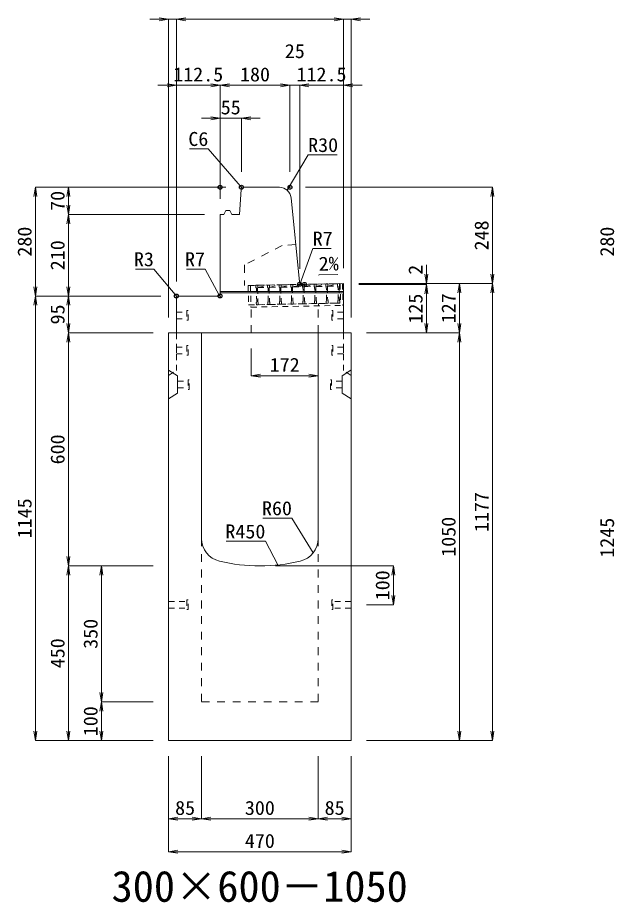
# Model space of a CAD drawing. Units: millimetres at full size; some dimension numbers follow another scale. Extents: x -18734 to 51600, y -18820 to 17820.
# Drawn here: x 7776 to 9313, y -15186 to -12908 of the extents above; entities that cross this region are included whole.
import ezdxf
from ezdxf.enums import TextEntityAlignment as Align

# ---------------------------------------------------------------- set-up
doc = ezdxf.new("R2010")
doc.units = ezdxf.units.MM
doc.header["$LTSCALE"] = 20
doc.header["$PDMODE"] = 32
doc.header["$PDSIZE"] = 10
doc.linetypes.add('USER1', pattern=[2, 1, -1])
doc.linetypes.add('USER2', pattern=[1.35, 0.75, -0.6])
for name, color, linetype, lineweight in [('インサート', 3, 'USER2', 9), ('グレーチング', 7, 'USER2', 5), ('受枠', 3, 'USER2', 9), ('寸法線', 7, 'Continuous', 13), ('引出線', 4, 'Continuous', 13), ('本体', 2, 'Continuous', 13), ('目地', 132, 'Continuous', 5)]:
    doc.layers.add(name, color=color, linetype=linetype, lineweight=lineweight)
doc.layers.add('作業エリア', color=11, linetype='Continuous')
doc.layers.add('文字', color=7, linetype='Continuous')
doc.styles.add('ＭＳ 明朝', font='')
doc.styles.get('ＭＳ 明朝').set_extended_font_data('MS Mincho')

# ---------------------------------------------------------------- blocks, each defined once
blk = doc.blocks.new('open_arrow')
at = {"color": 0, "linetype": 'Continuous', "lineweight": -2}
blk.add_lwpolyline([(7.5, 1.25), (0, 0), (7.5, -1.25)], dxfattribs=at)

msp = doc.modelspace()

# ---------------------------------------------------------------- linework, layer by layer
at = {"layer": 'インサート'}
for p, q in [((8185, -13666.5), (8212, -13666.5)), ((8185, -13666.5), (8185, -13683.5)), ((8215, -13662.5), (8212, -13662.5)), ((8212, -13662.5), (8212, -13687.5)), ((8215, -13687.5), (8215, -13662.5)), ((8585, -13662.5), (8588, -13662.5)), ((8585, -13687.5), (8585, -13662.5)), ((8588, -13662.5), (8588, -13687.5)), ((8615, -13666.5), (8588, -13666.5)), ((8615, -13666.5), (8615, -13683.5)), ((8185, -13683.5), (8212, -13683.5)), ((8212, -13687.5), (8215, -13687.5)), ((8588, -13687.5), (8585, -13687.5)), ((8615, -13683.5), (8588, -13683.5)), ((8185, -13756.5), (8212, -13756.5)), ((8185, -13756.5), (8185, -13773.5)), ((8215, -13752.5), (8212, -13752.5)), ((8212, -13752.5), (8212, -13777.5)), ((8215, -13777.5), (8215, -13752.5)), ((8585, -13752.5), (8588, -13752.5)), ((8585, -13777.5), (8585, -13752.5)), ((8588, -13752.5), (8588, -13777.5)), ((8615, -13756.5), (8588, -13756.5)), ((8615, -13756.5), (8615, -13773.5)), ((8185, -13773.5), (8212, -13773.5)), ((8212, -13777.5), (8215, -13777.5)), ((8588, -13777.5), (8585, -13777.5)), ((8615, -13773.5), (8588, -13773.5)), ((8188.2, -13844.5), (8215.2, -13844.5)), ((8188.2, -13844.5), (8188.2, -13861.5)), ((8218.2, -13840.5), (8215.2, -13840.5)), ((8215.2, -13840.5), (8215.2, -13865.5)), ((8218.2, -13865.5), (8218.2, -13840.5)), ((8581.8, -13840.5), (8584.8, -13840.5)), ((8581.8, -13865.5), (8581.8, -13840.5)), ((8584.8, -13840.5), (8584.8, -13865.5)), ((8611.8, -13844.5), (8584.8, -13844.5)), ((8611.8, -13844.5), (8611.8, -13861.5)), ((8188.2, -13861.5), (8215.2, -13861.5)), ((8215.2, -13865.5), (8218.2, -13865.5)), ((8584.8, -13865.5), (8581.8, -13865.5)), ((8611.8, -13861.5), (8584.8, -13861.5)), ((8165, -14411.5), (8212, -14411.5)), ((8165, -14411.5), (8165, -14428.5)), ((8215, -14407.5), (8212, -14407.5)), ((8212, -14407.5), (8212, -14432.5)), ((8215, -14432.5), (8215, -14407.5)), ((8588, -14407.5), (8585, -14407.5)), ((8585, -14407.5), (8585, -14432.5)), ((8588, -14432.5), (8588, -14407.5)), ((8635, -14411.5), (8588, -14411.5)), ((8635, -14428.5), (8635, -14411.5)), ((8165, -14428.5), (8212, -14428.5)), ((8212, -14432.5), (8215, -14432.5)), ((8585, -14432.5), (8588, -14432.5)), ((8635, -14428.5), (8588, -14428.5))]:
    msp.add_line(p, q, dxfattribs=at)
at = {"layer": 'グレーチング'}
for p, q in [((8389.92, -13597.5), (8604.88, -13593.2)), ((8395.04, -13603.4), (8419.92, -13596.9)), ((8425.04, -13602.8), (8449.91, -13596.3)), ((8455.03, -13602.2), (8479.91, -13595.7)), ((8485.03, -13601.6), (8509.9, -13595.1)), ((8515.02, -13601), (8539.89, -13594.5)), ((8545.01, -13600.4), (8569.89, -13593.9)), ((8575.01, -13599.8), (8599.88, -13593.3)), ((8575.01, -13599.8), (8600, -13599.3)), ((8395.04, -13603.4), (8420.04, -13602.9)), ((8425.04, -13602.8), (8450.03, -13602.3)), ((8455.03, -13602.2), (8480.03, -13601.7)), ((8485.03, -13601.6), (8510.02, -13601.1)), ((8515.02, -13601), (8540.01, -13600.5)), ((8545.01, -13600.4), (8570.01, -13599.9)), ((8390.92, -13647.49), (8605.88, -13643.19))]:
    msp.add_line(p, q, dxfattribs=at)
for points in [[(8389.92, -13597.5), (8394.92, -13597.4), (8395.04, -13603.4), (8394.06, -13604.42), (8394.78, -13640.41), (8395.8, -13641.39), (8395.92, -13647.39), (8390.92, -13647.49), (8390.8, -13641.49), (8391.78, -13640.47), (8391.06, -13604.48), (8390.04, -13603.5)], [(8419.92, -13596.9), (8424.92, -13596.8), (8425.04, -13602.8), (8424.06, -13603.82), (8424.78, -13639.81), (8425.8, -13640.79), (8425.92, -13646.79), (8420.92, -13646.89), (8420.8, -13640.89), (8421.78, -13639.87), (8421.06, -13603.88), (8420.04, -13602.9)], [(8449.91, -13596.3), (8454.91, -13596.2), (8455.03, -13602.2), (8454.05, -13603.22), (8454.77, -13639.21), (8455.79, -13640.19), (8455.91, -13646.19), (8450.91, -13646.29), (8450.79, -13640.29), (8451.77, -13639.27), (8451.05, -13603.28), (8450.03, -13602.3)], [(8479.91, -13595.7), (8484.91, -13595.6), (8485.03, -13601.6), (8484.05, -13602.62), (8484.77, -13638.61), (8485.79, -13639.59), (8485.91, -13645.59), (8480.91, -13645.69), (8480.79, -13639.69), (8481.77, -13638.67), (8481.05, -13602.68), (8480.03, -13601.7)], [(8509.9, -13595.1), (8514.9, -13595), (8515.02, -13601), (8514.04, -13602.02), (8514.76, -13638.01), (8515.78, -13638.99), (8515.9, -13644.99), (8510.9, -13645.09), (8510.78, -13639.09), (8511.76, -13638.07), (8511.04, -13602.08), (8510.02, -13601.1)], [(8539.89, -13594.5), (8544.89, -13594.4), (8545.01, -13600.4), (8544.03, -13601.42), (8544.75, -13637.41), (8545.77, -13638.39), (8545.89, -13644.39), (8540.89, -13644.49), (8540.77, -13638.49), (8541.75, -13637.47), (8541.03, -13601.48), (8540.01, -13600.5)], [(8569.89, -13593.9), (8574.89, -13593.8), (8575.01, -13599.8), (8574.03, -13600.82), (8574.75, -13636.81), (8575.77, -13637.79), (8575.89, -13643.79), (8570.89, -13643.89), (8570.77, -13637.89), (8571.75, -13636.87), (8571.03, -13600.88), (8570.01, -13599.9)], [(8599.88, -13593.3), (8604.88, -13593.2), (8605, -13599.2), (8604.02, -13600.22), (8604.74, -13636.21), (8605.76, -13637.19), (8605.88, -13643.19), (8600.88, -13643.29), (8600.76, -13637.29), (8601.74, -13636.27), (8601.02, -13600.28), (8600, -13599.3)]]:
    msp.add_lwpolyline(points, close=True, dxfattribs=at)
at = {"layer": '作業エリア'}
for p in [(8297.5, -13345), (8352.5, -13345), (8477.5, -13345), (8502.5, -13595), (8515, -13595), (8185, -13625), (8297.5, -13625)]:
    msp.add_point(p, dxfattribs=at)
at = {"layer": '受枠'}
for p, q in [((8369.93, -13597.9), (8612.88, -13593.04)), ((8369.93, -13597.9), (8370.93, -13647.89)), ((8375.93, -13597.78), (8377.05, -13653.77)), ((8606.88, -13593.16), (8607.88, -13643.15)), ((8612.88, -13593.04), (8614, -13649.03)), ((8370.93, -13647.89), (8607.88, -13643.15)), ((8550.89, -13644.29), (8551.01, -13650.29)), ((8377.05, -13653.77), (8614, -13649.03))]:
    msp.add_line(p, q, dxfattribs=at)
at = {"layer": '寸法線'}
for p, q in [((8233, -12912.31), (8117, -12912.31)), ((8165, -13680), (8165, -12912.31)), ((8185, -12912.31), (8615, -12912.31)), ((8185, -13588), (8185, -12912.31)), ((8185, -13588), (8185, -12912.31)), ((8567, -12912.31), (8683, -12912.31)), ((8615, -13553), (8615, -12912.31)), ((8615, -13553), (8615, -12912.31)), ((8635, -13680), (8635, -12912.31)), ((8137, -13082.31), (8297.5, -13082.31)), ((8185, -13588), (8185, -13082.31)), ((8297.5, -13082.31), (8477.5, -13082.31)), ((8297.5, -13375), (8297.5, -13082.31)), ((8297.5, -13375), (8297.5, -13082.31)), ((8429.5, -13082.31), (8550.5, -13082.31)), ((8477.5, -13305), (8477.5, -13082.31)), ((8477.5, -13305), (8477.5, -13082.31)), ((8502.5, -13555), (8502.5, -13082.31)), ((8502.5, -13082.31), (8663, -13082.31)), ((8502.5, -13555), (8502.5, -13082.31)), ((8615, -13553), (8615, -13082.31)), ((8249.5, -13167.31), (8400.5, -13167.31)), ((8297.5, -13375), (8297.5, -13167.31)), ((8352.5, -13305), (8352.5, -13167.31)), ((7822.06, -13625), (7822.06, -13345)), ((8312.5, -13345), (7822.06, -13345)), ((7907.06, -13415), (7907.06, -13345)), ((8312.5, -13345), (7907.06, -13345)), ((8517.5, -13345), (8998.78, -13345)), ((8998.78, -13593), (8998.78, -13345)), ((7907.06, -13625), (7907.06, -13415)), ((8257.5, -13415), (7907.06, -13415)), ((8257.5, -13415), (7907.06, -13415)), ((8828.78, -13643), (8828.78, -13545)), ((8655, -13593), (8998.78, -13593)), ((8655, -13593), (8913.78, -13593)), ((8655, -13593), (8828.78, -13593)), ((8655, -13593), (8998.78, -13593)), ((8655, -13595), (8828.78, -13595)), ((8655, -13595), (8828.78, -13595)), ((8828.78, -13720), (8828.78, -13595)), ((8913.78, -13720), (8913.78, -13593)), ((8998.78, -13593), (8998.78, -14770)), ((7822.06, -14770), (7822.06, -13625)), ((8145, -13625), (7822.06, -13625)), ((8145, -13625), (7822.06, -13625)), ((7907.06, -13720), (7907.06, -13625)), ((8145, -13625), (7907.06, -13625)), ((8145, -13625), (7907.06, -13625)), ((7907.06, -13720), (7907.06, -14320)), ((8125, -13720), (7907.06, -13720)), ((8125, -13720), (7907.06, -13720)), ((8675, -13720), (8913.78, -13720)), ((8675, -13720), (8913.78, -13720)), ((8675, -13720), (8828.78, -13720)), ((8913.78, -13720), (8913.78, -14770)), ((8378, -13760), (8378, -13830.23)), ((8378, -13830.23), (8550, -13830.23)), ((8125, -14320), (7907.06, -14320)), ((7907.06, -14770), (7907.06, -14320)), ((8125, -14320), (7907.06, -14320)), ((7992.06, -14320), (7992.06, -14670)), ((8125, -14320), (7992.06, -14320)), ((8440, -14320), (8743.78, -14320)), ((8743.78, -14320), (8743.78, -14420)), ((8675, -14420), (8743.78, -14420)), ((8125, -14670), (7992.06, -14670)), ((7992.06, -14670), (7992.06, -14770)), ((8125, -14670), (7992.06, -14670)), ((8125, -14770), (7822.06, -14770)), ((8125, -14770), (7907.06, -14770)), ((8125, -14770), (7992.06, -14770)), ((8675, -14770), (8913.78, -14770)), ((8675, -14770), (8998.78, -14770)), ((8165, -14810), (8165, -14971.16)), ((8165, -14810), (8165, -15056.16)), ((8250, -14810), (8250, -14971.16)), ((8250, -14810), (8250, -14971.16)), ((8550, -14810), (8550, -14971.16)), ((8550, -14810), (8550, -14971.16)), ((8635, -14810), (8635, -14971.16)), ((8635, -14810), (8635, -15056.16)), ((8165, -14971.16), (8250, -14971.16)), ((8250, -14971.16), (8550, -14971.16)), ((8550, -14971.16), (8635, -14971.16)), ((8165, -15056.16), (8635, -15056.16))]:
    msp.add_line(p, q, dxfattribs=at)
at = {"layer": '引出線'}
for points in [[(8355.29, -13347.99), (8267.27, -13245.82), (8218.92, -13245.82)], [(8470.48, -13352.76), (8524.33, -13261.36), (8599, -13261.36)], [(8504.14, -13593.19), (8536.08, -13502.42), (8584.01, -13502.42)], [(8185.88, -13625.88), (8127.15, -13555.51), (8079.43, -13555.51)], [(8295.45, -13622.95), (8258.75, -13555.51), (8210.82, -13555.51)], [(8552.12, -13570.88), (8600.83, -13569.9), (8552.08, -13570.88)], [(8537.07, -14286.68), (8482.66, -14196.79), (8407.98, -14196.79)], [(8446.44, -14317.6), (8414.22, -14256.45), (8313.21, -14256.45)]]:
    msp.add_lwpolyline(points, dxfattribs=at)
at = {"layer": '本体'}
for p, q in [((8352.07, -13350.98), (8358.5, -13345)), ((8358.5, -13345), (8450.35, -13345)), ((8347.5, -13415), (8352.07, -13350.98)), ((8480.2, -13372.01), (8501.87, -13588.7)), ((8297.5, -13415), (8297.5, -13618)), ((8297.5, -13415), (8307.5, -13415)), ((8307.5, -13415), (8312.5, -13405)), ((8312.5, -13405), (8322.5, -13405)), ((8322.5, -13405), (8327.5, -13415)), ((8327.5, -13415), (8347.5, -13415)), ((8515, -13595), (8508.83, -13595)), ((8615, -13593), (8515, -13595)), ((8615, -13593), (8615, -13720)), ((8185, -13628), (8185, -13720)), ((8290.5, -13625), (8188, -13625)), ((8165, -13720), (8165, -14770)), ((8165, -13720), (8250, -13720)), ((8185, -13720), (8615, -13720)), ((8250, -13720), (8250, -14249.47)), ((8550, -13720), (8635, -13720)), ((8550, -13720), (8550, -14249.47)), ((8635, -13720), (8635, -14770)), ((8165, -14770), (8635, -14770))]:
    msp.add_line(p, q, dxfattribs=at)
at = {"layer": '本体', "linetype": 'USER1'}
for p, q in [((8457.5, -13495), (8360.5, -13545)), ((8492.2, -13492), (8457.5, -13495)), ((8360.5, -13545), (8360.5, -13598.09)), ((8515, -13595), (8360.5, -13598.09)), ((8550, -13720), (8550, -13644.31)), ((8378, -13720), (8378, -13647.75))]:
    msp.add_line(p, q, dxfattribs=at)
at = {"layer": '本体', "linetype": 'USER2', "lineweight": 9}
for p, q in [((8185, -13817), (8185, -13720)), ((8615, -13817), (8615, -13720)), ((8165, -13829.5), (8185, -13817)), ((8635, -13829.5), (8615, -13817))]:
    msp.add_line(p, q, dxfattribs=at)
at = {"layer": '本体', "lineweight": 9}
for p, q in [((8165, -13816), (8188.2, -13830.5)), ((8634.58, -13816.26), (8611.8, -13830.5)), ((8188.2, -13830.5), (8188.2, -13875.5)), ((8611.8, -13830.5), (8611.8, -13875.5)), ((8188.2, -13875.5), (8165, -13890)), ((8611.8, -13875.5), (8635, -13890))]:
    msp.add_line(p, q, dxfattribs=at)
at = {"layer": '本体', "linetype": 'USER1', "lineweight": 15}
for p, q in [((8250, -14249.47), (8250, -14670)), ((8550, -14249.47), (8550, -14670)), ((8250, -14670), (8550, -14670))]:
    msp.add_line(p, q, dxfattribs=at)
at = {"layer": '本体'}
for centre, radius, start, end in [((8450.35, -13375), 30, 5.71059, 90), ((8508.83, -13588), 7, 185.71059, 270), ((8290.5, -13618), 7, 270, 0), ((8188, -13628), 3, 90, 180), ((8310, -14249.47), 60, 180, 256.65764), ((8490, -14249.47), 60, 283.34236, 0), ((8400, -13870), 450, 256.65764, 283.34236)]:
    msp.add_arc(centre, radius, start, end, dxfattribs=at)
at = {"layer": '目地'}
for p, q in [((8615, -13613), (8297.5, -13613)), ((8615, -13617), (8297.5, -13617))]:
    msp.add_line(p, q, dxfattribs=at)

# ---------------------------------------------------------------- block references
at = {"layer": '寸法線', "xscale": 3.2, "yscale": 3.2}
for p, rotation in [((8165, -12912.31), 180), ((8615, -12912.31), 180), ((8615, -12912.31), 180), ((8185, -13082.31), 180), ((8297.5, -13082.31), 180), ((8477.5, -13082.31), 180), ((8477.5, -13082.31), 180), ((8297.5, -13167.31), 180), ((7822.06, -13345), 270), ((7907.06, -13345), 270), ((8998.78, -13345), 270), ((7907.06, -13415), 90), ((7907.06, -13415), 270), ((8828.78, -13593), 90), ((8998.78, -13593), 90), ((8828.78, -13595), 270), ((8828.78, -13595), 270), ((8913.78, -13593), 270), ((8998.78, -13593), 270), ((7822.06, -13625), 90), ((7907.06, -13625), 90), ((7822.06, -13625), 270), ((7907.06, -13625), 270), ((7907.06, -13720), 90), ((8828.78, -13720), 90), ((8913.78, -13720), 90), ((7907.06, -13720), 270), ((8913.78, -13720), 270), ((8550, -13830.23), 180), ((7907.06, -14320), 90), ((7907.06, -14320), 270), ((7992.06, -14320), 270), ((8743.78, -14320), 270), ((8743.78, -14420), 90), ((7992.06, -14670), 90), ((7992.06, -14670), 270), ((7822.06, -14770), 90), ((7907.06, -14770), 90), ((7992.06, -14770), 90), ((8913.78, -14770), 90), ((8998.78, -14770), 90), ((8250, -14971.16), 180), ((8550, -14971.16), 180), ((8635, -14971.16), 180), ((8635, -15056.16), 180)]:
    msp.add_blockref('open_arrow', p, dxfattribs=dict(at, rotation=rotation))
for p in [(8185, -12912.31), (8185, -12912.31), (8635, -12912.31), (8297.5, -13082.31), (8502.5, -13082.31), (8502.5, -13082.31), (8615, -13082.31), (8352.5, -13167.31), (8378, -13830.23), (8165, -14971.16), (8250, -14971.16), (8550, -14971.16), (8165, -15056.16)]:
    msp.add_blockref('open_arrow', p, dxfattribs=at)
at = {"layer": '引出線', "xscale": 0.0533, "yscale": 0.0533}
for p, rotation in [((8355.29, -13347.99), 130.7), ((8470.48, -13352.76), 59.5), ((8552.12, -13570.88), 1.1), ((8504.14, -13593.19), 70.6), ((8185.88, -13625.88), 129.8), ((8295.45, -13622.95), 118.6), ((8537.07, -14286.68), 121.2), ((8446.44, -14317.6), 117.8)]:
    msp.add_blockref('open_arrow', p, dxfattribs=dict(at, rotation=rotation))

# ---------------------------------------------------------------- texts
at = {"layer": '寸法線', "style": 'ＭＳ 明朝', "width": 1.05}
for s, p in [('25', (8490, -12994.31)), ('112.5', (8241.25, -13054.31)), ('180', (8387.5, -13054.31)), ('112.5', (8558.75, -13054.31)), ('55', (8325, -13139.31)), ('172', (8464, -13802.23)), ('85', (8207.5, -14943.16)), ('300', (8400, -14943.16)), ('85', (8592.5, -14943.16)), ('470', (8400, -15028.16))]:
    msp.add_text(s, height=36.03, dxfattribs=at).set_placement(p, align=Align.MIDDLE_CENTER)
for s, p in [('70', (7879.06, -13380)), ('248', (8970.78, -13469)), ('280', (7794.06, -13485)), ('280', (9294.06, -13485)), ('210', (7879.06, -13520)), ('2', (8800.78, -13557.41)), ('125', (8800.78, -13657.5)), ('127', (8885.78, -13656.5)), ('95', (7879.06, -13672.5)), ('600', (7879.06, -14020)), ('1177', (8970.78, -14181.5)), ('1145', (7794.06, -14197.5)), ('1050', (8885.78, -14245)), ('1245', (9294.06, -14247.5)), ('100', (8715.78, -14370)), ('350', (7964.06, -14495)), ('450', (7879.06, -14545)), ('100', (7964.06, -14720))]:
    msp.add_text(s, height=36.03, rotation=90, dxfattribs=at).set_placement(p, align=Align.MIDDLE_CENTER)
at = {"layer": '引出線', "style": 'ＭＳ 明朝', "width": 1.05}
for s, p in [('C6', (8267.27, -13202.62)), ('R3', (8127.15, -13512.31)), ('R7', (8258.75, -13512.31)), ('R60', (8482.66, -14153.59)), ('R450', (8414.22, -14213.25))]:
    msp.add_text(s, height=36.03, dxfattribs=at).set_placement(p, align=Align.TOP_RIGHT)
for s, p in [('R30', (8524.33, -13218.16)), ('R7', (8536.08, -13459.22))]:
    msp.add_text(s, height=36.03, dxfattribs=at).set_placement(p, align=Align.TOP_LEFT)
msp.add_text('2%', height=36.03, rotation=1.146, dxfattribs=at).set_placement((8551.15, -13523.98), align=Align.TOP_LEFT)
at = {"layer": '文字', "style": 'ＭＳ 明朝'}
msp.add_text('300×600－1050', height=80.06, dxfattribs=at).set_placement((8399.52, -15144.97), align=Align.MIDDLE_CENTER)

doc.saveas('drawing.dxf')
